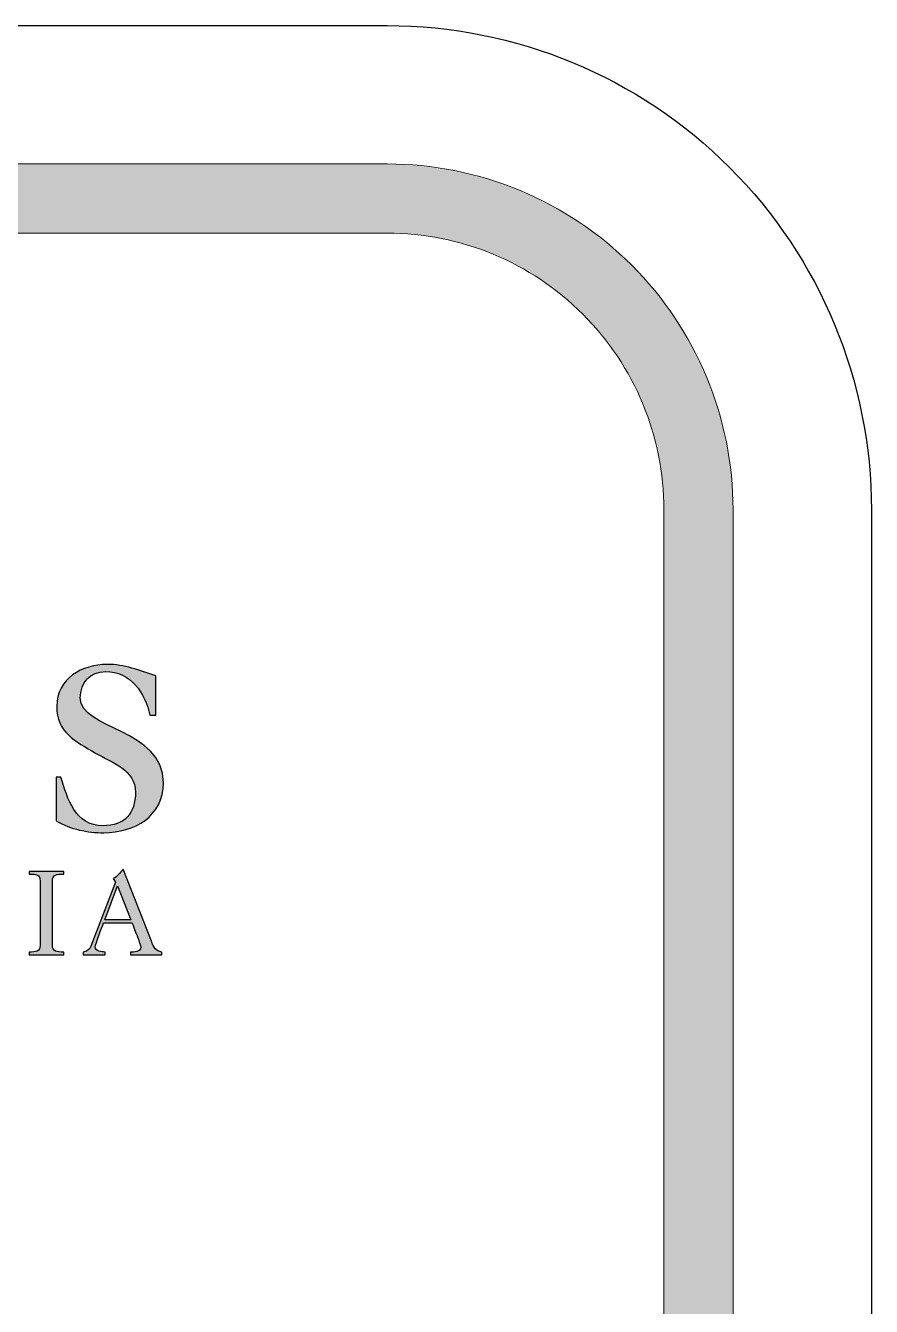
# Model space of a CAD drawing. Header units: millimetres. Extents: x 657.2 to 702.2, y 355.6 to 420.6.
# Drawn here: x 696.07 to 702.18, y 411.3 to 420.56 of the extents above; entities that cross this region are included whole.
import ezdxf

# ---------------------------------------------------------------- set-up
doc = ezdxf.new("R2010")
doc.units = ezdxf.units.MM
doc.layers.add('GSBWFILL', color=1, linetype='Continuous', lineweight=0)
for name, color, linetype in [('L18', 4, 'Continuous'), ('L25', 1, 'Continuous'), ('L50', 7, 'Continuous'), ('TBLK18', 4, 'Continuous')]:
    doc.layers.add(name, color=color, linetype=linetype)

# ---------------------------------------------------------------- blocks, each defined once
blk = doc.blocks.new('*U90')
at = {"layer": 'GSBWFILL'}
blk.add_hatch(color=256, dxfattribs=at).paths.add_polyline_path([(-379.9, -580), (380, -580, 0.4142136), (430, -530), (430, 530, 0.4142136), (380, 580), (-380, 580, 0.4142136), (-430, 530), (-430, -530, 0.4142136), (-380, -580), (-380, -570, -0.4142136), (-420, -530), (-420, 530, -0.4142136), (-380, 570), (380, 570, -0.4142136), (420, 530), (420, -530, -0.4142136), (380, -570), (-379.9, -570)])
at = {"layer": 'GSBWFILL', "linetype": 'Continuous'}
for points in [[(-380, -600), (380, -600, 0.4142136), (450, -530), (450, 530, 0.4142136), (380, 600), (-380, 600, 0.4142136), (-450, 530), (-450, -530, 0.4142136), (-380, -600)], [(-379.9, -580), (380, -580, 0.4142136), (430, -530), (430, 530, 0.4142136), (380, 580), (-380, 580, 0.4142136), (-430, 530), (-430, -530, 0.4142136), (-380, -580), (-380, -570, -0.4142136), (-420, -530), (-420, 530, -0.4142136), (-380, 570), (380, 570, -0.4142136), (420, 530), (420, -530, -0.4142136), (380, -570), (-379.9, -570), (-379.9, -580)]]:
    blk.add_lwpolyline(points, format="xyb", close=True, dxfattribs=at)
blk = doc.blocks.new('MRWA_Logo')
at = {"layer": 'TBLK18'}
h = blk.add_hatch(color=256, dxfattribs=at)
edge = h.paths.add_edge_path()
edge.add_spline(control_points=[(47.997, -11.088), (47.997, -11.088), (48.129, -11.088), (48.129, -11.088), (48.129, -11.088), (48.324, -11.723), (48.538, -12.497), (49.349, -12.497), (49.349, -12.497), (49.972, -12.497), (50.286, -12.144), (50.286, -11.528), (50.286, -11.528), (50.286, -10.874), (49.62, -10.673), (49.135, -10.396), (49.135, -10.396), (48.538, -10.05), (48.009, -9.792), (48.009, -9.044), (48.009, -9.044), (48.009, -8.239), (48.752, -7.83), (49.469, -7.83), (49.469, -7.83), (49.953, -7.83), (50.425, -8.006), (50.871, -8.163), (50.871, -8.163), (50.871, -8.163), (50.871, -9.302), (50.871, -9.302), (50.871, -9.302), (50.871, -9.302), (50.701, -9.302), (50.701, -9.302), (50.701, -9.302), (50.576, -8.66), (50.142, -8.037), (49.425, -8.037), (49.425, -8.037), (48.978, -8.037), (48.689, -8.358), (48.689, -8.798), (48.689, -8.798), (48.689, -9.717), (51.097, -9.685), (51.097, -11.251), (51.097, -11.251), (51.097, -12.226), (50.248, -12.698), (49.374, -12.698), (49.374, -12.698), (48.89, -12.698), (48.431, -12.603), (47.997, -12.358), (47.997, -12.358), (47.997, -12.358), (47.997, -11.088), (47.997, -11.088)], knot_values=[0, 0, 0, 0, 0.066667, 0.066667, 0.066667, 0.066667, 0.133333, 0.133333, 0.133333, 0.133333, 0.2, 0.2, 0.2, 0.2, 0.266667, 0.266667, 0.266667, 0.266667, 0.333333, 0.333333, 0.333333, 0.333333, 0.4, 0.4, 0.4, 0.4, 0.466667, 0.466667, 0.466667, 0.466667, 0.533333, 0.533333, 0.533333, 0.533333, 0.6, 0.6, 0.6, 0.6, 0.666667, 0.666667, 0.666667, 0.666667, 0.733333, 0.733333, 0.733333, 0.733333, 0.8, 0.8, 0.8, 0.8, 0.866667, 0.866667, 0.866667, 0.866667, 0.933333, 0.933333, 0.933333, 0.933333, 1, 1, 1, 1], degree=3, periodic=0)
h = blk.add_hatch(color=256, dxfattribs=at)
edge = h.paths.add_edge_path()
edge.add_spline(control_points=[(47.217, -16.226), (47.217, -16.226), (47.217, -16.151), (47.217, -16.151), (47.217, -16.151), (47.406, -16.151), (47.531, -16.132), (47.531, -15.956), (47.531, -15.956), (47.531, -15.956), (47.531, -14.088), (47.531, -14.088), (47.531, -14.088), (47.531, -13.912), (47.406, -13.893), (47.217, -13.893), (47.217, -13.893), (47.217, -13.893), (47.217, -13.817), (47.217, -13.817), (47.217, -13.817), (47.217, -13.817), (48.211, -13.817), (48.211, -13.817), (48.211, -13.817), (48.211, -13.817), (48.211, -13.893), (48.211, -13.893), (48.211, -13.893), (48.009, -13.893), (47.884, -13.912), (47.884, -14.088), (47.884, -14.088), (47.884, -14.088), (47.884, -15.956), (47.884, -15.956), (47.884, -15.956), (47.884, -16.132), (48.009, -16.151), (48.211, -16.151), (48.211, -16.151), (48.211, -16.151), (48.211, -16.226), (48.211, -16.226), (48.211, -16.226), (48.211, -16.226), (47.217, -16.226), (47.217, -16.226)], knot_values=[0, 0, 0, 0, 0.083333, 0.083333, 0.083333, 0.083333, 0.166667, 0.166667, 0.166667, 0.166667, 0.25, 0.25, 0.25, 0.25, 0.333333, 0.333333, 0.333333, 0.333333, 0.416667, 0.416667, 0.416667, 0.416667, 0.5, 0.5, 0.5, 0.5, 0.583333, 0.583333, 0.583333, 0.583333, 0.666667, 0.666667, 0.666667, 0.666667, 0.75, 0.75, 0.75, 0.75, 0.833333, 0.833333, 0.833333, 0.833333, 0.916667, 0.916667, 0.916667, 0.916667, 1, 1, 1, 1], degree=3, periodic=0)
h = blk.add_hatch(color=256, dxfattribs=at)
edge = h.paths.add_edge_path()
edge.add_spline(control_points=[(48.777, -16.226), (48.777, -16.226), (48.777, -16.151), (48.777, -16.151), (48.777, -16.151), (48.877, -16.144), (48.965, -16.075), (48.997, -15.981), (48.997, -15.981), (48.997, -15.981), (49.708, -14.132), (49.708, -14.132), (49.708, -14.132), (49.708, -14.132), (49.645, -14.025), (49.645, -14.025), (49.645, -14.025), (49.764, -13.962), (49.846, -13.855), (49.928, -13.754), (49.928, -13.754), (49.928, -13.754), (50.745, -15.83), (50.745, -15.83), (50.745, -15.83), (50.821, -16.031), (50.865, -16.119), (51.053, -16.151), (51.053, -16.151), (51.053, -16.151), (51.053, -16.226), (51.053, -16.226), (51.053, -16.226), (51.053, -16.226), (50.142, -16.226), (50.142, -16.226), (50.142, -16.226), (50.142, -16.226), (50.142, -16.151), (50.142, -16.151), (50.142, -16.151), (50.248, -16.151), (50.437, -16.151), (50.437, -16.012), (50.437, -16.012), (50.437, -15.912), (50.242, -15.465), (50.192, -15.308), (50.192, -15.308), (50.192, -15.308), (49.362, -15.308), (49.362, -15.308), (49.362, -15.308), (49.324, -15.434), (49.123, -15.912), (49.123, -16), (49.123, -16), (49.123, -16.138), (49.311, -16.138), (49.406, -16.151), (49.406, -16.151), (49.406, -16.151), (49.406, -16.226), (49.406, -16.226), (49.406, -16.226), (49.406, -16.226), (48.777, -16.226), (48.777, -16.226)], knot_values=[0, 0, 0, 0, 0.058824, 0.058824, 0.058824, 0.058824, 0.117647, 0.117647, 0.117647, 0.117647, 0.176471, 0.176471, 0.176471, 0.176471, 0.235294, 0.235294, 0.235294, 0.235294, 0.294118, 0.294118, 0.294118, 0.294118, 0.352941, 0.352941, 0.352941, 0.352941, 0.411765, 0.411765, 0.411765, 0.411765, 0.470588, 0.470588, 0.470588, 0.470588, 0.529412, 0.529412, 0.529412, 0.529412, 0.588235, 0.588235, 0.588235, 0.588235, 0.647059, 0.647059, 0.647059, 0.647059, 0.705882, 0.705882, 0.705882, 0.705882, 0.764706, 0.764706, 0.764706, 0.764706, 0.823529, 0.823529, 0.823529, 0.823529, 0.882353, 0.882353, 0.882353, 0.882353, 0.941176, 0.941176, 0.941176, 0.941176, 1, 1, 1, 1], degree=3, periodic=0)
edge = h.paths.add_edge_path(flags=16)
edge.add_spline(control_points=[(49.399, -15.213), (49.399, -15.213), (50.154, -15.213), (50.154, -15.213), (50.154, -15.213), (50.154, -15.213), (49.764, -14.232), (49.764, -14.232), (49.764, -14.232), (49.764, -14.232), (49.399, -15.213), (49.399, -15.213)], knot_values=[0, 0, 0, 0, 0.333333, 0.333333, 0.333333, 0.333333, 0.666667, 0.666667, 0.666667, 0.666667, 1, 1, 1, 1], degree=3, periodic=0)
for points, knots in [([(47.997, -11.088), (47.997, -11.088), (48.129, -11.088), (48.129, -11.088), (48.129, -11.088), (48.324, -11.723), (48.538, -12.497), (49.349, -12.497), (49.349, -12.497), (49.972, -12.497), (50.286, -12.144), (50.286, -11.528), (50.286, -11.528), (50.286, -10.874), (49.62, -10.673), (49.135, -10.396), (49.135, -10.396), (48.538, -10.05), (48.009, -9.792), (48.009, -9.044), (48.009, -9.044), (48.009, -8.239), (48.752, -7.83), (49.469, -7.83), (49.469, -7.83), (49.953, -7.83), (50.425, -8.006), (50.871, -8.163), (50.871, -8.163), (50.871, -8.163), (50.871, -9.302), (50.871, -9.302), (50.871, -9.302), (50.871, -9.302), (50.701, -9.302), (50.701, -9.302), (50.701, -9.302), (50.576, -8.66), (50.142, -8.037), (49.425, -8.037), (49.425, -8.037), (48.978, -8.037), (48.689, -8.358), (48.689, -8.798), (48.689, -8.798), (48.689, -9.717), (51.097, -9.685), (51.097, -11.251), (51.097, -11.251), (51.097, -12.226), (50.248, -12.698), (49.374, -12.698), (49.374, -12.698), (48.89, -12.698), (48.431, -12.603), (47.997, -12.358), (47.997, -12.358), (47.997, -12.358), (47.997, -11.088), (47.997, -11.088)], [0, 0, 0, 0, 0.066667, 0.066667, 0.066667, 0.066667, 0.133333, 0.133333, 0.133333, 0.133333, 0.2, 0.2, 0.2, 0.2, 0.266667, 0.266667, 0.266667, 0.266667, 0.333333, 0.333333, 0.333333, 0.333333, 0.4, 0.4, 0.4, 0.4, 0.466667, 0.466667, 0.466667, 0.466667, 0.533333, 0.533333, 0.533333, 0.533333, 0.6, 0.6, 0.6, 0.6, 0.666667, 0.666667, 0.666667, 0.666667, 0.733333, 0.733333, 0.733333, 0.733333, 0.8, 0.8, 0.8, 0.8, 0.866667, 0.866667, 0.866667, 0.866667, 0.933333, 0.933333, 0.933333, 0.933333, 1, 1, 1, 1]), ([(47.217, -16.226), (47.217, -16.226), (47.217, -16.151), (47.217, -16.151), (47.217, -16.151), (47.406, -16.151), (47.531, -16.132), (47.531, -15.956), (47.531, -15.956), (47.531, -15.956), (47.531, -14.088), (47.531, -14.088), (47.531, -14.088), (47.531, -13.912), (47.406, -13.893), (47.217, -13.893), (47.217, -13.893), (47.217, -13.893), (47.217, -13.817), (47.217, -13.817), (47.217, -13.817), (47.217, -13.817), (48.211, -13.817), (48.211, -13.817), (48.211, -13.817), (48.211, -13.817), (48.211, -13.893), (48.211, -13.893), (48.211, -13.893), (48.009, -13.893), (47.884, -13.912), (47.884, -14.088), (47.884, -14.088), (47.884, -14.088), (47.884, -15.956), (47.884, -15.956), (47.884, -15.956), (47.884, -16.132), (48.009, -16.151), (48.211, -16.151), (48.211, -16.151), (48.211, -16.151), (48.211, -16.226), (48.211, -16.226), (48.211, -16.226), (48.211, -16.226), (47.217, -16.226), (47.217, -16.226)], [0, 0, 0, 0, 0.083333, 0.083333, 0.083333, 0.083333, 0.166667, 0.166667, 0.166667, 0.166667, 0.25, 0.25, 0.25, 0.25, 0.333333, 0.333333, 0.333333, 0.333333, 0.416667, 0.416667, 0.416667, 0.416667, 0.5, 0.5, 0.5, 0.5, 0.583333, 0.583333, 0.583333, 0.583333, 0.666667, 0.666667, 0.666667, 0.666667, 0.75, 0.75, 0.75, 0.75, 0.833333, 0.833333, 0.833333, 0.833333, 0.916667, 0.916667, 0.916667, 0.916667, 1, 1, 1, 1]), ([(48.777, -16.226), (48.777, -16.226), (48.777, -16.151), (48.777, -16.151), (48.777, -16.151), (48.877, -16.144), (48.965, -16.075), (48.997, -15.981), (48.997, -15.981), (48.997, -15.981), (49.708, -14.132), (49.708, -14.132), (49.708, -14.132), (49.708, -14.132), (49.645, -14.025), (49.645, -14.025), (49.645, -14.025), (49.764, -13.962), (49.846, -13.855), (49.928, -13.754), (49.928, -13.754), (49.928, -13.754), (50.745, -15.83), (50.745, -15.83), (50.745, -15.83), (50.821, -16.031), (50.865, -16.119), (51.053, -16.151), (51.053, -16.151), (51.053, -16.151), (51.053, -16.226), (51.053, -16.226), (51.053, -16.226), (51.053, -16.226), (50.142, -16.226), (50.142, -16.226), (50.142, -16.226), (50.142, -16.226), (50.142, -16.151), (50.142, -16.151), (50.142, -16.151), (50.248, -16.151), (50.437, -16.151), (50.437, -16.012), (50.437, -16.012), (50.437, -15.912), (50.242, -15.465), (50.192, -15.308), (50.192, -15.308), (50.192, -15.308), (49.362, -15.308), (49.362, -15.308), (49.362, -15.308), (49.324, -15.434), (49.123, -15.912), (49.123, -16), (49.123, -16), (49.123, -16.138), (49.311, -16.138), (49.406, -16.151), (49.406, -16.151), (49.406, -16.151), (49.406, -16.226), (49.406, -16.226), (49.406, -16.226), (49.406, -16.226), (48.777, -16.226), (48.777, -16.226)], [0, 0, 0, 0, 0.058824, 0.058824, 0.058824, 0.058824, 0.117647, 0.117647, 0.117647, 0.117647, 0.176471, 0.176471, 0.176471, 0.176471, 0.235294, 0.235294, 0.235294, 0.235294, 0.294118, 0.294118, 0.294118, 0.294118, 0.352941, 0.352941, 0.352941, 0.352941, 0.411765, 0.411765, 0.411765, 0.411765, 0.470588, 0.470588, 0.470588, 0.470588, 0.529412, 0.529412, 0.529412, 0.529412, 0.588235, 0.588235, 0.588235, 0.588235, 0.647059, 0.647059, 0.647059, 0.647059, 0.705882, 0.705882, 0.705882, 0.705882, 0.764706, 0.764706, 0.764706, 0.764706, 0.823529, 0.823529, 0.823529, 0.823529, 0.882353, 0.882353, 0.882353, 0.882353, 0.941176, 0.941176, 0.941176, 0.941176, 1, 1, 1, 1]), ([(49.399, -15.213), (49.399, -15.213), (50.154, -15.213), (50.154, -15.213), (50.154, -15.213), (50.154, -15.213), (49.764, -14.232), (49.764, -14.232), (49.764, -14.232), (49.764, -14.232), (49.399, -15.213), (49.399, -15.213)], [0, 0, 0, 0, 0.333333, 0.333333, 0.333333, 0.333333, 0.666667, 0.666667, 0.666667, 0.666667, 1, 1, 1, 1])]:
    blk.add_open_spline(points, degree=3, knots=knots, dxfattribs=at)

msp = doc.modelspace()

# ---------------------------------------------------------------- linework, layer by layer
at = {"layer": 'L50'}
msp.add_lwpolyline([(660.6789, 420.5607), (698.6789, 420.5607, -0.414214), (702.1789, 417.0607), (702.1789, 364.0607, -0.414214), (698.6789, 360.5607), (660.6789, 360.5607, -0.414214), (657.1789, 364.0607), (657.1789, 417.0607, -0.414214)], format="xyb", close=True, dxfattribs=at)

# ---------------------------------------------------------------- block references
at = {"layer": 'L18', "xscale": 0.25, "yscale": 0.25, "zscale": 0.25}
msp.add_blockref('MRWA_Logo', (684.2877, 417.9005), dxfattribs=at)
at = {"layer": 'L25', "xscale": 0.05, "yscale": 0.05, "zscale": 0.05}
msp.add_blockref('*U90', (679.6789, 390.5607), dxfattribs=at)

doc.saveas('drawing.dxf')
